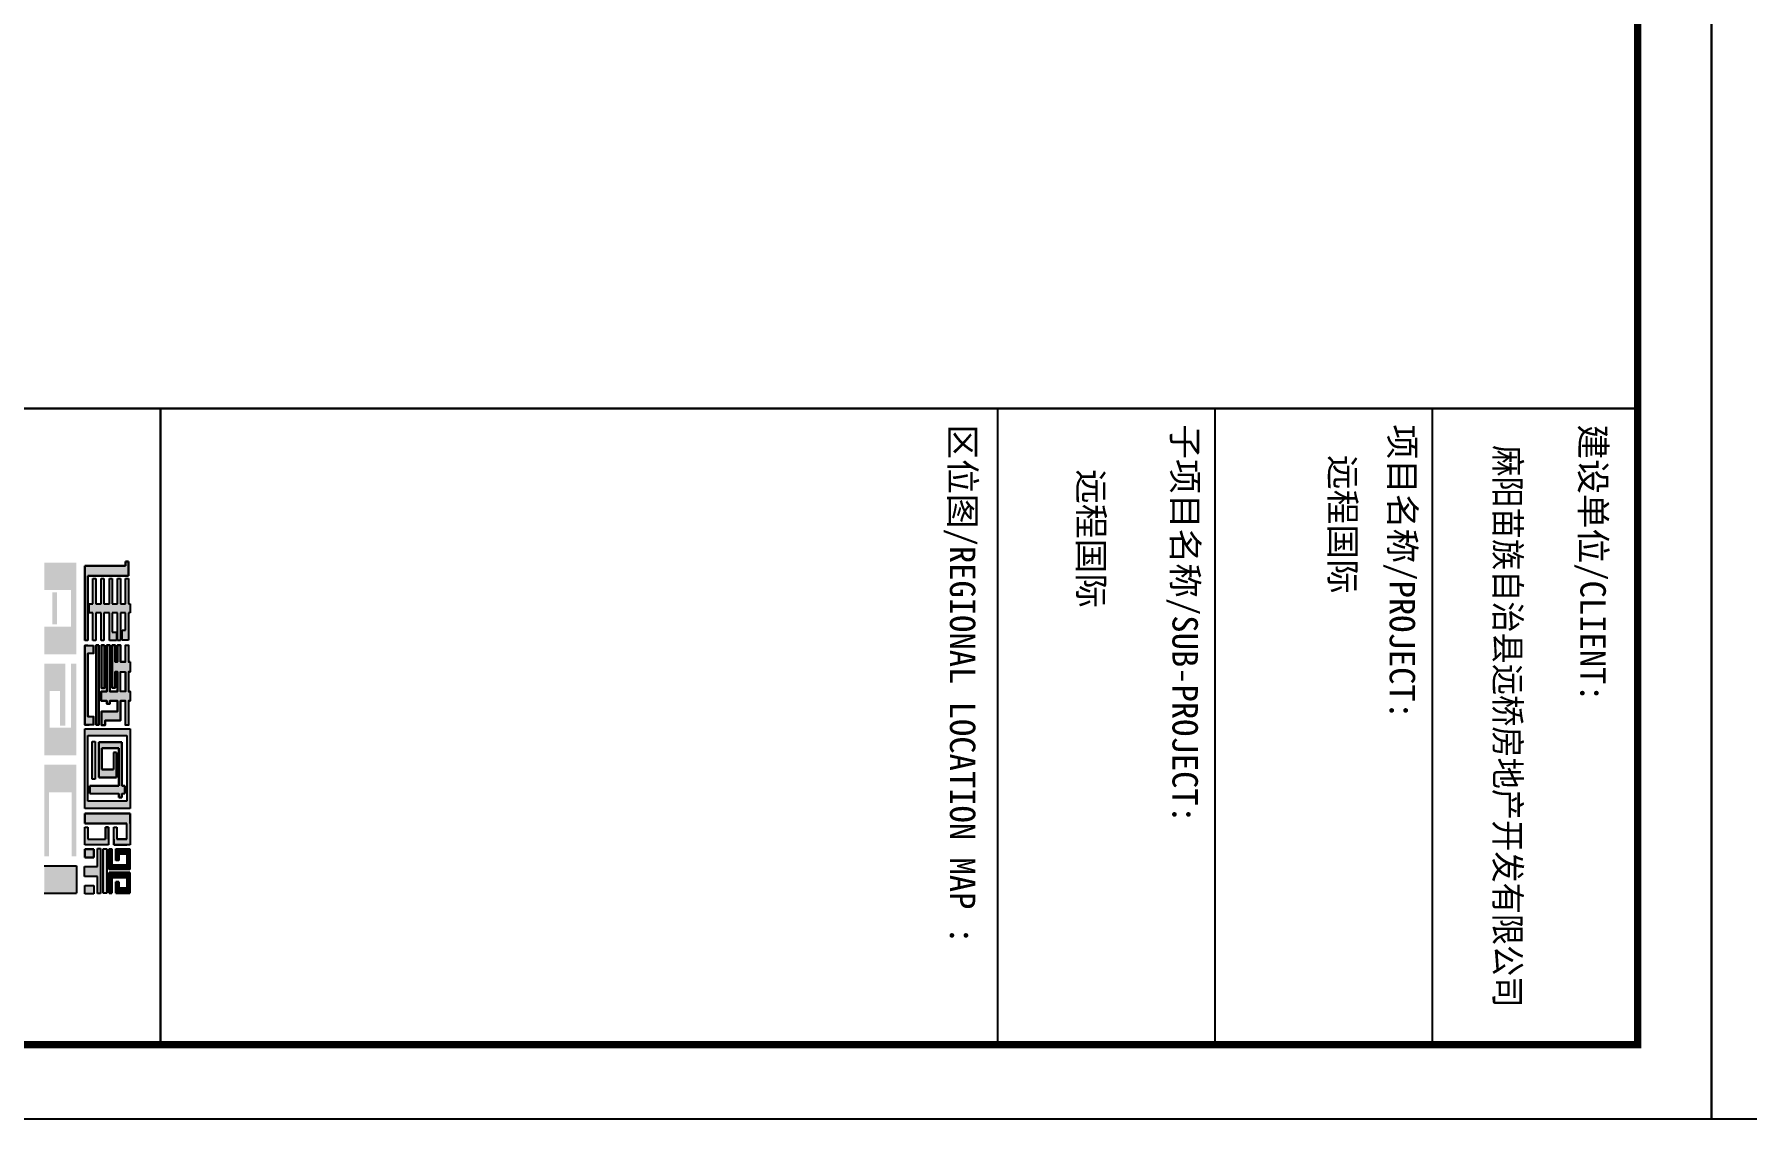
# Model space of a CAD drawing. Extents: x -737978 to 768813, y -372247 to 1140308.
# Drawn here: x -649981 to -644189, y -338663 to -334998 of the extents above; entities that cross this region are included whole.
import ezdxf

# ---------------------------------------------------------------- set-up
doc = ezdxf.new("R2010")
doc.units = 0
doc.header["$LTSCALE"] = 10
doc.header["$MEASUREMENT"] = 0
doc.layers.get('0').update_dxf_attribs({"linetype": 'CONTINUOUS'})
doc.layers.add('PUB_TITLE', color=4, linetype='CONTINUOUS')
doc.styles.add('-宋体', font='', dxfattribs={"width": 0.8})
doc.styles.get('-宋体').set_extended_font_data('SimSun')

# ---------------------------------------------------------------- blocks, each defined once
blk = doc.blocks.new('TQ1')
for points in [[(-48411, -392658), (-48278, -392658), (-48278, -393041), (-47666, -393041), (-47666, -393069), (-48372, -393069), (-48372, -392686), (-48411, -392686)], [(-48411, -392658), (-48278, -392658), (-48278, -393041), (-47666, -393041), (-47666, -393069), (-48372, -393069), (-48372, -392686), (-48411, -392686)], [(-48013, -392733), (-48013, -392686), (-48251, -392686), (-48251, -392658), (-48013, -392658), (-48013, -392641), (-47927, -392641), (-47927, -392658), (-47669, -392658), (-47669, -392686), (-47669, -392717), (-47763, -392717), (-47763, -392686), (-47927, -392686), (-47927, -392733), (-47666, -392733), (-47666, -392760), (-47927, -392760), (-47927, -392811), (-47747, -392811), (-47747, -392772), (-47666, -392772), (-47666, -392811), (-47666, -392838), (-47927, -392838), (-47927, -392889), (-47666, -392889), (-47666, -392916), (-47927, -392916), (-47927, -392967), (-47666, -392967), (-47666, -392994), (-47927, -392994), (-47927, -393027), (-48013, -393027), (-48013, -392994), (-48251, -392994), (-48251, -392967), (-48013, -392967), (-48013, -392916), (-48251, -392916), (-48251, -392889), (-48013, -392889), (-48013, -392838), (-48251, -392838), (-48251, -392811), (-48013, -392811), (-48013, -392760), (-48251, -392760), (-48251, -392733)], [(-48013, -392733), (-48013, -392686), (-48251, -392686), (-48251, -392658), (-48013, -392658), (-48013, -392641), (-47927, -392641), (-47927, -392658), (-47669, -392658), (-47669, -392686), (-47669, -392717), (-47763, -392717), (-47763, -392686), (-47927, -392686), (-47927, -392733), (-47666, -392733), (-47666, -392760), (-47927, -392760), (-47927, -392811), (-47747, -392811), (-47747, -392772), (-47666, -392772), (-47666, -392811), (-47666, -392838), (-47927, -392838), (-47927, -392889), (-47666, -392889), (-47666, -392916), (-47927, -392916), (-47927, -392967), (-47666, -392967), (-47666, -392994), (-47927, -392994), (-47927, -393027), (-48013, -393027), (-48013, -392994), (-48251, -392994), (-48251, -392967), (-48013, -392967), (-48013, -392916), (-48251, -392916), (-48251, -392889), (-48013, -392889), (-48013, -392838), (-48251, -392838), (-48251, -392811), (-48013, -392811), (-48013, -392760), (-48251, -392760), (-48251, -392733)], [(-46295, -392692), (-46295, -392721), (-46708, -392721), (-46708, -392936), (-46374, -392936), (-46374, -392772), (-46610, -392772), (-46610, -392799), (-46449, -392799), (-46449, -392908), (-46653, -392908), (-46653, -392748), (-46295, -392748), (-46295, -393022), (-46225, -393022), (-46225, -392748), (-46185, -392748), (-46185, -392721), (-46225, -392721), (-46225, -392692)], [(-46295, -392692), (-46295, -392721), (-46708, -392721), (-46708, -392936), (-46374, -392936), (-46374, -392772), (-46610, -392772), (-46610, -392799), (-46449, -392799), (-46449, -392908), (-46653, -392908), (-46653, -392748), (-46295, -392748), (-46295, -393022), (-46225, -393022), (-46225, -392748), (-46185, -392748), (-46185, -392721), (-46225, -392721), (-46225, -392692)], [(-45908, -392768), (-45794, -392768), (-45794, -392674), (-45942, -392674), (-45942, -393070), (-46036, -393070), (-46036, -392643), (-45741, -392643), (-45741, -392795), (-45908, -392795)], [(-45908, -392768), (-45794, -392768), (-45794, -392674), (-45942, -392674), (-45942, -393070), (-46036, -393070), (-46036, -392643), (-45741, -392643), (-45741, -392795), (-45908, -392795)], [(-45702, -392644), (-45507, -392644), (-45507, -392841), (-45702, -392841), (-45702, -392814), (-45552, -392814), (-45552, -392671), (-45652, -392671), (-45652, -392750), (-45593, -392750), (-45593, -392777), (-45702, -392777)], [(-45702, -392644), (-45507, -392644), (-45507, -392841), (-45702, -392841), (-45702, -392814), (-45552, -392814), (-45552, -392671), (-45652, -392671), (-45652, -392750), (-45593, -392750), (-45593, -392777), (-45702, -392777)], [(-45478, -392644), (-45283, -392644), (-45283, -392777), (-45392, -392777), (-45392, -392750), (-45332, -392750), (-45332, -392671), (-45433, -392671), (-45433, -392814), (-45283, -392814), (-45283, -392841), (-45478, -392841)], [(-45478, -392644), (-45283, -392644), (-45283, -392777), (-45392, -392777), (-45392, -392750), (-45332, -392750), (-45332, -392671), (-45433, -392671), (-45433, -392814), (-45283, -392814), (-45283, -392841), (-45478, -392841)], [(-45908, -392846), (-45739, -392846), (-45739, -393069), (-45906, -393069), (-45906, -393041), (-45794, -393041), (-45794, -392873), (-45908, -392873)], [(-45908, -392846), (-45739, -392846), (-45739, -393069), (-45906, -393069), (-45906, -393041), (-45794, -393041), (-45794, -392873), (-45908, -392873)], [(-46359, -392973), (-46359, -393000), (-46713, -393000), (-46713, -392973)], [(-46359, -392973), (-46359, -393000), (-46713, -393000), (-46713, -392973)]]:
    blk.add_hatch(color=252).paths.add_polyline_path(points)
h = blk.add_hatch(color=252)
h.paths.add_polyline_path([(-47466, -392642), (-47372, -392642), (-47372, -392658), (-47185, -392658), (-47185, -392641), (-47099, -392641), (-47099, -392658), (-46869, -392658), (-46869, -392686), (-47099, -392686), (-47099, -392733), (-46911, -392733), (-46911, -392878), (-46870, -392878), (-46870, -392912), (-46997, -392912), (-46997, -392760), (-47099, -392760), (-47099, -392834), (-47071, -392834), (-47071, -392862), (-47099, -392862), (-47099, -392914), (-47185, -392914), (-47185, -392862), (-47622, -392862), (-47622, -392834), (-47185, -392834), (-47185, -392760), (-47372, -392760), (-47372, -392783), (-47221, -392783), (-47221, -392811), (-47622, -392811), (-47622, -392783), (-47466, -392783), (-47466, -392760), (-47622, -392760), (-47622, -392733), (-47466, -392733), (-47466, -392686), (-47622, -392686), (-47622, -392658), (-47466, -392658)])
h.paths.add_polyline_path([(-47372, -392686), (-47185, -392686), (-47185, -392733), (-47372, -392733)], flags=16)
h = blk.add_hatch(color=252)
h.paths.add_polyline_path([(-46153, -393041), (-46771, -393041), (-46771, -392674), (-46153, -392674)], flags=16)
h.paths.add_polyline_path([(-46833, -392643), (-46083, -392643), (-46083, -393069), (-46833, -393069)])
h = blk.add_hatch(color=252)
h.paths.add_polyline_path([(-46153, -393041), (-46771, -393041), (-46771, -392674), (-46153, -392674)], flags=16)
h.paths.add_polyline_path([(-46833, -392643), (-46083, -392643), (-46083, -393069), (-46833, -393069)])
h = blk.add_hatch(color=252)
h.paths.add_polyline_path([(-47621, -392987), (-47543, -392987), (-47543, -393041), (-46950, -393041), (-46950, -392987), (-46872, -392987), (-46872, -393069), (-47621, -393069)])
h.paths.add_polyline_path([(-47622, -392936), (-46873, -392936), (-46873, -392963), (-47622, -392963)])
h.paths.add_polyline_path([(-47622, -392885), (-47216, -392885), (-47216, -392912), (-47622, -392912)])
h = blk.add_hatch(color=252)
h.paths.add_polyline_path([(-47621, -392987), (-47543, -392987), (-47543, -393041), (-46950, -393041), (-46950, -392987), (-46872, -392987), (-46872, -393069), (-47621, -393069)])
h.paths.add_polyline_path([(-47622, -392936), (-46873, -392936), (-46873, -392963), (-47622, -392963)])
h.paths.add_polyline_path([(-47622, -392885), (-47216, -392885), (-47216, -392912), (-47622, -392912)])
h = blk.add_hatch(color=252)
h.paths.add_polyline_path([(-45702, -392863), (-45283, -392863), (-45283, -392895), (-45702, -392895)])
h.paths.add_polyline_path([(-45705, -392922), (-45281, -392922), (-45281, -392949), (-45442, -392949), (-45442, -393071), (-45536, -393071), (-45536, -392949), (-45705, -392949)])
h.paths.add_polyline_path([(-45700, -392985), (-45622, -392985), (-45622, -393069), (-45700, -393069)], flags=17)
h.paths.add_polyline_path([(-45356, -392985), (-45278, -392985), (-45278, -393069), (-45356, -393069)])
h = blk.add_hatch(color=252)
h.paths.add_polyline_path([(-45702, -392863), (-45283, -392863), (-45283, -392895), (-45702, -392895)])
h.paths.add_polyline_path([(-45705, -392922), (-45281, -392922), (-45281, -392949), (-45442, -392949), (-45442, -393071), (-45536, -393071), (-45536, -392949), (-45705, -392949)])
h.paths.add_polyline_path([(-45700, -392985), (-45622, -392985), (-45622, -393069), (-45700, -393069)], flags=17)
h.paths.add_polyline_path([(-45356, -392985), (-45278, -392985), (-45278, -393069), (-45356, -393069)])
h = blk.add_hatch(color=252)
h.paths.add_polyline_path([(-47543, -392987), (-47621, -392987), (-47621, -393069), (-46872, -393069), (-46872, -392987), (-46950, -392987), (-46950, -393041), (-47543, -393041)])
h.paths.add_polyline_path([(-46872, -393069), (-47621, -393069)], flags=17)
h.paths.add_polyline_path([(-47543, -393041), (-46950, -393041)], flags=16)
h.paths.add_polyline_path([(-47543, -393041), (-46958, -393041)], flags=16)
h.paths.add_polyline_path([(-47543, -393030), (-47543, -393041)], flags=16)
h.paths.add_polyline_path([(-47621, -393069), (-47621, -393030)], flags=16)
h.paths.add_polyline_path([(-46880, -393069), (-47621, -393069)], flags=16)
edge = h.paths.add_edge_path(flags=17)
edge.add_line((-46950, -393030), (-46950, -393041))
edge.add_line((-46872, -393069), (-46872, -393030))
edge.add_line((-47621, -393041), (-47621, -393069))
h = blk.add_hatch(color=252)
h.paths.add_polyline_path([(-47449, -393252), (-47449, -393452), (-46585, -393452), (-46585, -393149), (-47449, -393149), (-47449, -393201), (-46844, -393201), (-46844, -393401), (-47190, -393401), (-47190, -393304), (-46865, -393304), (-46865, -393252)])
h.paths.add_polyline_path([(-48122, -393331), (-47818, -393331), (-47818, -393376), (-48122, -393376)], flags=17)
h.paths.add_polyline_path([(-48143, -393201), (-47797, -393201), (-47797, -393452), (-47538, -393452), (-47538, -393149), (-48402, -393149), (-48402, -393452), (-48143, -393452)])
h.paths.add_polyline_path([(-45542, -393452), (-45542, -393149), (-45283, -393149), (-45283, -393452)])
h.paths.add_polyline_path([(-45632, -393452), (-45632, -393406), (-46236, -393406), (-46236, -393195), (-45632, -393195), (-45632, -393149), (-46496, -393149), (-46496, -393452)])
edge = h.paths.add_edge_path()
edge.add_line((-47449, -393452), (-47284, -393452))
at = {"color": 252}
for p, q in [((-48411, -392658), (-48411, -392686)), ((-48278, -392658), (-48411, -392658)), ((-48411, -392658), (-48411, -392686)), ((-48278, -392658), (-48411, -392658)), ((-48411, -392686), (-48411, -392658)), ((-48411, -392658), (-48278, -392658)), ((-48411, -392686), (-48411, -392658)), ((-48411, -392658), (-48278, -392658)), ((-48411, -392686), (-48372, -392686)), ((-48411, -392686), (-48372, -392686)), ((-48372, -392686), (-48411, -392686)), ((-48372, -392686), (-48411, -392686)), ((-48372, -392686), (-48372, -393069)), ((-48372, -392686), (-48372, -393069)), ((-48372, -393069), (-48372, -392686)), ((-48372, -393069), (-48372, -392686)), ((-48278, -393041), (-48278, -392658)), ((-48278, -393041), (-48278, -392658)), ((-48278, -392658), (-48278, -393041)), ((-48278, -392658), (-48278, -393041)), ((-48251, -392658), (-48013, -392658)), ((-48251, -392686), (-48251, -392658)), ((-48251, -392658), (-48013, -392658)), ((-48251, -392686), (-48251, -392658)), ((-48013, -392686), (-48251, -392686)), ((-48013, -392686), (-48251, -392686)), ((-48013, -392641), (-47927, -392641)), ((-48013, -392658), (-48013, -392641)), ((-48013, -392641), (-47927, -392641)), ((-48013, -392658), (-48013, -392641)), ((-48013, -392733), (-48013, -392686)), ((-48013, -392733), (-48013, -392686)), ((-47927, -392641), (-47927, -392658)), ((-47927, -392641), (-47927, -392658)), ((-47927, -392658), (-47669, -392658)), ((-47927, -392658), (-47669, -392658)), ((-47927, -392686), (-47927, -392733)), ((-47763, -392686), (-47927, -392686)), ((-47927, -392686), (-47927, -392733)), ((-47763, -392686), (-47927, -392686)), ((-47763, -392717), (-47763, -392686)), ((-47763, -392717), (-47763, -392686)), ((-47669, -392717), (-47763, -392717)), ((-47669, -392717), (-47763, -392717)), ((-47669, -392658), (-47669, -392686)), ((-47669, -392658), (-47669, -392686)), ((-47669, -392686), (-47669, -392717)), ((-47669, -392686), (-47669, -392717)), ((-47622, -392686), (-47622, -392658)), ((-47622, -392686), (-47622, -392658)), ((-47622, -392686), (-47622, -392658)), ((-47622, -392686), (-47622, -392658)), ((-47622, -392658), (-47466, -392658)), ((-47466, -392686), (-47622, -392686)), ((-47466, -392686), (-47622, -392686)), ((-47466, -392642), (-47466, -392658)), ((-47466, -392642), (-47372, -392642)), ((-47466, -392686), (-47466, -392733)), ((-47466, -392708), (-47466, -392733)), ((-47462, -392642), (-47372, -392642)), ((-47372, -392658), (-47372, -392642)), ((-47372, -392658), (-47185, -392658)), ((-47372, -392733), (-47372, -392686)), ((-47185, -392686), (-47372, -392686)), ((-47372, -392733), (-47372, -392708)), ((-47345, -392658), (-47185, -392658)), ((-47185, -392641), (-47185, -392658)), ((-47185, -392641), (-47099, -392641)), ((-47185, -392686), (-47185, -392733)), ((-47099, -392658), (-47099, -392641)), ((-47099, -392658), (-46869, -392658)), ((-47099, -392733), (-47099, -392686)), ((-46869, -392686), (-47099, -392686)), ((-47099, -392733), (-47099, -392707)), ((-47047, -392658), (-46869, -392658)), ((-47047, -392658), (-46869, -392658)), ((-47047, -392658), (-46869, -392658)), ((-46869, -392686), (-47047, -392686)), ((-46869, -392686), (-47047, -392686)), ((-46869, -392686), (-47047, -392686)), ((-46869, -392658), (-46869, -392686)), ((-46869, -392658), (-46869, -392686)), ((-46869, -392658), (-46869, -392686)), ((-46869, -392658), (-46869, -392686)), ((-46833, -393069), (-46833, -392643)), ((-46833, -392643), (-46083, -392643)), ((-46833, -393069), (-46833, -392643)), ((-46833, -392643), (-46083, -392643)), ((-46771, -392674), (-46153, -392674)), ((-46771, -393041), (-46771, -392674)), ((-46771, -392674), (-46153, -392674)), ((-46771, -393041), (-46771, -392674)), ((-46708, -392721), (-46708, -392936)), ((-46295, -392721), (-46708, -392721)), ((-46708, -392721), (-46295, -392721)), ((-46708, -392936), (-46708, -392721)), ((-46708, -392721), (-46708, -392936)), ((-46295, -392721), (-46708, -392721)), ((-46708, -392721), (-46295, -392721)), ((-46708, -392936), (-46708, -392721)), ((-46295, -392692), (-46295, -392721)), ((-46295, -392692), (-46225, -392692)), ((-46295, -392721), (-46295, -392692)), ((-46225, -392692), (-46295, -392692)), ((-46295, -392692), (-46295, -392721)), ((-46295, -392692), (-46225, -392692)), ((-46295, -392721), (-46295, -392692)), ((-46225, -392692), (-46295, -392692)), ((-46225, -392721), (-46225, -392692)), ((-46225, -392721), (-46225, -392692)), ((-46225, -392721), (-46225, -392692)), ((-46225, -392721), (-46225, -392692)), ((-46225, -392721), (-46185, -392721)), ((-46185, -392721), (-46225, -392721)), ((-46225, -392721), (-46185, -392721)), ((-46185, -392721), (-46225, -392721)), ((-46185, -392721), (-46185, -392748)), ((-46185, -392748), (-46185, -392721)), ((-46185, -392721), (-46185, -392748)), ((-46185, -392748), (-46185, -392721)), ((-46153, -392674), (-46153, -393041)), ((-46153, -392674), (-46153, -393041)), ((-46083, -392643), (-46083, -393069)), ((-46083, -392643), (-46083, -393069)), ((-46036, -392643), (-46036, -393070)), ((-45942, -392643), (-46036, -392643)), ((-46036, -392643), (-46036, -393070)), ((-45942, -392643), (-46036, -392643)), ((-46036, -392643), (-45741, -392643)), ((-46036, -393070), (-46036, -392643)), ((-46036, -392643), (-46036, -393070)), ((-45942, -392643), (-46036, -392643)), ((-46036, -392643), (-46036, -393070)), ((-45942, -392643), (-46036, -392643)), ((-46036, -392643), (-45741, -392643)), ((-46036, -393070), (-46036, -392643)), ((-45942, -392643), (-45741, -392643)), ((-45942, -392643), (-45741, -392643)), ((-45942, -392643), (-45741, -392643)), ((-45942, -392643), (-45741, -392643)), ((-45794, -392674), (-45942, -392674)), ((-45942, -393070), (-45942, -392674)), ((-45794, -392674), (-45942, -392674)), ((-45942, -393070), (-45942, -392674)), ((-45942, -392674), (-45942, -393070)), ((-45794, -392674), (-45942, -392674)), ((-45794, -392674), (-45942, -392674)), ((-45942, -393070), (-45942, -392674)), ((-45794, -392674), (-45942, -392674)), ((-45942, -393070), (-45942, -392674)), ((-45942, -392674), (-45942, -393070)), ((-45794, -392674), (-45942, -392674)), ((-45794, -392674), (-45794, -392768)), ((-45794, -392674), (-45794, -392768)), ((-45794, -392768), (-45794, -392674)), ((-45794, -392674), (-45794, -392768)), ((-45794, -392674), (-45794, -392768)), ((-45794, -392768), (-45794, -392674)), ((-45741, -392643), (-45741, -392674)), ((-45741, -392643), (-45741, -392674)), ((-45741, -392643), (-45741, -392795)), ((-45741, -392643), (-45741, -392674)), ((-45741, -392643), (-45741, -392674)), ((-45741, -392643), (-45741, -392795)), ((-45741, -392795), (-45741, -392674)), ((-45741, -392795), (-45741, -392674)), ((-45741, -392795), (-45741, -392674)), ((-45741, -392795), (-45741, -392674)), ((-45702, -392644), (-45507, -392644)), ((-45702, -392777), (-45702, -392644)), ((-45702, -392777), (-45702, -392644)), ((-45702, -392644), (-45507, -392644)), ((-45702, -392644), (-45507, -392644)), ((-45702, -392777), (-45702, -392644)), ((-45702, -392644), (-45507, -392644)), ((-45702, -392777), (-45702, -392644)), ((-45702, -392777), (-45702, -392644)), ((-45702, -392644), (-45507, -392644)), ((-45702, -392644), (-45507, -392644)), ((-45702, -392777), (-45702, -392644)), ((-45652, -392671), (-45652, -392750)), ((-45552, -392671), (-45652, -392671)), ((-45652, -392671), (-45652, -392750)), ((-45552, -392671), (-45652, -392671)), ((-45652, -392671), (-45652, -392750)), ((-45552, -392671), (-45652, -392671)), ((-45652, -392671), (-45652, -392750)), ((-45552, -392671), (-45652, -392671)), ((-45652, -392671), (-45652, -392750)), ((-45552, -392671), (-45652, -392671)), ((-45652, -392671), (-45652, -392750)), ((-45552, -392671), (-45652, -392671)), ((-45552, -392814), (-45552, -392671)), ((-45552, -392814), (-45552, -392671)), ((-45552, -392814), (-45552, -392671)), ((-45552, -392814), (-45552, -392671)), ((-45552, -392814), (-45552, -392671)), ((-45552, -392814), (-45552, -392671)), ((-45507, -392644), (-45507, -392841)), ((-45507, -392644), (-45507, -392841)), ((-45507, -392644), (-45507, -392841)), ((-45507, -392644), (-45507, -392841)), ((-45507, -392644), (-45507, -392841)), ((-45507, -392644), (-45507, -392841)), ((-45478, -392644), (-45478, -392841)), ((-45283, -392644), (-45478, -392644)), ((-45478, -392644), (-45283, -392644)), ((-45478, -392841), (-45478, -392644)), ((-45478, -392644), (-45283, -392644)), ((-45478, -392644), (-45478, -392841)), ((-45283, -392644), (-45478, -392644)), ((-45478, -392841), (-45478, -392644)), ((-45478, -392644), (-45283, -392644)), ((-45478, -392841), (-45478, -392644)), ((-45478, -392644), (-45283, -392644)), ((-45478, -392841), (-45478, -392644)), ((-45433, -392671), (-45332, -392671)), ((-45433, -392814), (-45433, -392671)), ((-45433, -392671), (-45433, -392814)), ((-45332, -392671), (-45433, -392671)), ((-45433, -392671), (-45433, -392814)), ((-45332, -392671), (-45433, -392671)), ((-45433, -392671), (-45332, -392671)), ((-45433, -392814), (-45433, -392671)), ((-45433, -392671), (-45433, -392814)), ((-45332, -392671), (-45433, -392671)), ((-45433, -392671), (-45433, -392814)), ((-45332, -392671), (-45433, -392671)), ((-45332, -392671), (-45332, -392750)), ((-45332, -392750), (-45332, -392671)), ((-45332, -392750), (-45332, -392671)), ((-45332, -392671), (-45332, -392750)), ((-45332, -392750), (-45332, -392671)), ((-45332, -392750), (-45332, -392671)), ((-45283, -392777), (-45283, -392644)), ((-45283, -392644), (-45283, -392777)), ((-45283, -392644), (-45283, -392777)), ((-45283, -392777), (-45283, -392644)), ((-45283, -392644), (-45283, -392777)), ((-45283, -392644), (-45283, -392777)), ((-48251, -392733), (-48013, -392733)), ((-48251, -392760), (-48251, -392733)), ((-48251, -392733), (-48013, -392733)), ((-48251, -392760), (-48251, -392733)), ((-48013, -392760), (-48251, -392760)), ((-48013, -392760), (-48251, -392760)), ((-48251, -392811), (-48013, -392811)), ((-48251, -392838), (-48251, -392811)), ((-48251, -392811), (-48013, -392811)), ((-48251, -392838), (-48251, -392811)), ((-48013, -392838), (-48251, -392838)), ((-48013, -392838), (-48251, -392838)), ((-48251, -392889), (-48013, -392889)), ((-48251, -392916), (-48251, -392889)), ((-48251, -392889), (-48013, -392889)), ((-48251, -392916), (-48251, -392889)), ((-48013, -392811), (-48013, -392760)), ((-48013, -392811), (-48013, -392760)), ((-48013, -392889), (-48013, -392838)), ((-48013, -392889), (-48013, -392838)), ((-47927, -392733), (-47666, -392733)), ((-47927, -392733), (-47666, -392733)), ((-47927, -392760), (-47927, -392811)), ((-47666, -392760), (-47927, -392760)), ((-47927, -392760), (-47927, -392811)), ((-47666, -392760), (-47927, -392760)), ((-47927, -392811), (-47747, -392811)), ((-47927, -392811), (-47747, -392811)), ((-47927, -392838), (-47927, -392889)), ((-47666, -392838), (-47927, -392838)), ((-47927, -392838), (-47927, -392889)), ((-47666, -392838), (-47927, -392838)), ((-47927, -392889), (-47666, -392889)), ((-47927, -392889), (-47666, -392889)), ((-47747, -392772), (-47666, -392772)), ((-47747, -392811), (-47747, -392772)), ((-47747, -392772), (-47666, -392772)), ((-47747, -392811), (-47747, -392772)), ((-47666, -392733), (-47666, -392760)), ((-47666, -392733), (-47666, -392760)), ((-47666, -392772), (-47666, -392811)), ((-47666, -392772), (-47666, -392811)), ((-47666, -392811), (-47666, -392838)), ((-47666, -392811), (-47666, -392838)), ((-47666, -392889), (-47666, -392916)), ((-47666, -392889), (-47666, -392916)), ((-47622, -392733), (-47622, -392760)), ((-47466, -392733), (-47622, -392733)), ((-47622, -392733), (-47622, -392760)), ((-47466, -392733), (-47622, -392733)), ((-47622, -392760), (-47466, -392760)), ((-47622, -392760), (-47466, -392760)), ((-47622, -392783), (-47622, -392811)), ((-47466, -392783), (-47622, -392783)), ((-47622, -392783), (-47622, -392811)), ((-47466, -392783), (-47622, -392783)), ((-47622, -392811), (-47221, -392811)), ((-47622, -392811), (-47221, -392811)), ((-47622, -392834), (-47622, -392862)), ((-47185, -392834), (-47622, -392834)), ((-47622, -392834), (-47622, -392862)), ((-47185, -392834), (-47622, -392834)), ((-47622, -392862), (-47185, -392862)), ((-47622, -392862), (-47185, -392862)), ((-47622, -392885), (-47622, -392912)), ((-47216, -392885), (-47622, -392885)), ((-47622, -392885), (-47622, -392912)), ((-47216, -392885), (-47622, -392885)), ((-47466, -392760), (-47466, -392783)), ((-47466, -392760), (-47466, -392783)), ((-47185, -392733), (-47372, -392733)), ((-47185, -392733), (-47372, -392733)), ((-47372, -392760), (-47185, -392760)), ((-47372, -392783), (-47372, -392760)), ((-47372, -392760), (-47185, -392760)), ((-47372, -392783), (-47372, -392760)), ((-47221, -392783), (-47372, -392783)), ((-47221, -392783), (-47372, -392783)), ((-47221, -392811), (-47221, -392783)), ((-47221, -392811), (-47221, -392783)), ((-47216, -392912), (-47216, -392885)), ((-47216, -392912), (-47216, -392885)), ((-47185, -392760), (-47185, -392834)), ((-47185, -392760), (-47185, -392834)), ((-47185, -392862), (-47185, -392914)), ((-47185, -392862), (-47185, -392914)), ((-46911, -392733), (-47099, -392733)), ((-46911, -392733), (-47099, -392733)), ((-47099, -392760), (-46997, -392760)), ((-47099, -392834), (-47099, -392760)), ((-47099, -392760), (-46997, -392760)), ((-47099, -392834), (-47099, -392760)), ((-47071, -392834), (-47099, -392834)), ((-47071, -392834), (-47099, -392834)), ((-47099, -392862), (-47071, -392862)), ((-47099, -392914), (-47099, -392862)), ((-47099, -392862), (-47071, -392862)), ((-47099, -392914), (-47099, -392862)), ((-47071, -392862), (-47071, -392834)), ((-47071, -392862), (-47071, -392834)), ((-46997, -392760), (-46997, -392912)), ((-46997, -392760), (-46997, -392912)), ((-46911, -392878), (-46911, -392733)), ((-46911, -392878), (-46911, -392733)), ((-46870, -392878), (-46911, -392878)), ((-46870, -392878), (-46911, -392878)), ((-46870, -392912), (-46870, -392878)), ((-46870, -392912), (-46870, -392878)), ((-46653, -392748), (-46295, -392748)), ((-46653, -392908), (-46653, -392748)), ((-46653, -392748), (-46653, -392908)), ((-46295, -392748), (-46653, -392748)), ((-46653, -392748), (-46295, -392748)), ((-46653, -392908), (-46653, -392748)), ((-46653, -392748), (-46653, -392908)), ((-46295, -392748), (-46653, -392748)), ((-46610, -392772), (-46610, -392799)), ((-46374, -392772), (-46610, -392772)), ((-46610, -392772), (-46374, -392772)), ((-46610, -392772), (-46610, -392772)), ((-46610, -392772), (-46610, -392799)), ((-46610, -392772), (-46610, -392799)), ((-46374, -392772), (-46610, -392772)), ((-46610, -392772), (-46374, -392772)), ((-46610, -392772), (-46610, -392772)), ((-46610, -392772), (-46610, -392799)), ((-46610, -392799), (-46449, -392799)), ((-46610, -392799), (-46449, -392799)), ((-46610, -392799), (-46449, -392799)), ((-46610, -392799), (-46449, -392799)), ((-46449, -392799), (-46449, -392908)), ((-46449, -392908), (-46449, -392799)), ((-46449, -392799), (-46449, -392908)), ((-46449, -392908), (-46449, -392799)), ((-46374, -392936), (-46374, -392772)), ((-46374, -392772), (-46374, -392936)), ((-46374, -392936), (-46374, -392772)), ((-46374, -392772), (-46374, -392936)), ((-46295, -392748), (-46295, -393022)), ((-46295, -393022), (-46295, -392748)), ((-46295, -392748), (-46295, -393022)), ((-46295, -393022), (-46295, -392748)), ((-46185, -392748), (-46225, -392748)), ((-46225, -393022), (-46225, -392748)), ((-46225, -392748), (-46185, -392748)), ((-46225, -393022), (-46225, -392748)), ((-46185, -392748), (-46225, -392748)), ((-46225, -393022), (-46225, -392748)), ((-46225, -392748), (-46185, -392748)), ((-46225, -393022), (-46225, -392748)), ((-45908, -392768), (-45794, -392768)), ((-45908, -392795), (-45908, -392768)), ((-45908, -392768), (-45794, -392768)), ((-45908, -392795), (-45908, -392768)), ((-45908, -392795), (-45908, -392768)), ((-45908, -392768), (-45794, -392768)), ((-45908, -392768), (-45794, -392768)), ((-45908, -392795), (-45908, -392768)), ((-45908, -392768), (-45794, -392768)), ((-45908, -392795), (-45908, -392768)), ((-45908, -392795), (-45908, -392768)), ((-45908, -392768), (-45794, -392768)), ((-45794, -392795), (-45908, -392795)), ((-45794, -392795), (-45908, -392795)), ((-45741, -392795), (-45908, -392795)), ((-45794, -392795), (-45908, -392795)), ((-45794, -392795), (-45908, -392795)), ((-45741, -392795), (-45908, -392795)), ((-45908, -392846), (-45908, -392873)), ((-45794, -392846), (-45908, -392846)), ((-45908, -392846), (-45908, -392873)), ((-45794, -392846), (-45908, -392846)), ((-45908, -392873), (-45908, -392846)), ((-45908, -392846), (-45739, -392846)), ((-45908, -392846), (-45908, -392873)), ((-45794, -392846), (-45908, -392846)), ((-45908, -392846), (-45908, -392873)), ((-45794, -392846), (-45908, -392846)), ((-45908, -392873), (-45908, -392846)), ((-45908, -392846), (-45739, -392846)), ((-45908, -392873), (-45794, -392873)), ((-45908, -392873), (-45794, -392873)), ((-45794, -392873), (-45908, -392873)), ((-45908, -392873), (-45794, -392873)), ((-45908, -392873), (-45794, -392873)), ((-45794, -392873), (-45908, -392873)), ((-45794, -392795), (-45741, -392795)), ((-45794, -392795), (-45741, -392795)), ((-45794, -392795), (-45741, -392795)), ((-45794, -392795), (-45741, -392795)), ((-45794, -392846), (-45739, -392846)), ((-45794, -392846), (-45739, -392846)), ((-45794, -392846), (-45739, -392846)), ((-45794, -392846), (-45739, -392846)), ((-45794, -393041), (-45794, -392873)), ((-45794, -393041), (-45794, -392873)), ((-45794, -393041), (-45794, -392873)), ((-45794, -393041), (-45794, -392873)), ((-45794, -393041), (-45794, -392873)), ((-45794, -393041), (-45794, -392873)), ((-45739, -392846), (-45739, -393041)), ((-45739, -392846), (-45739, -393041)), ((-45739, -392846), (-45739, -393069)), ((-45739, -392846), (-45739, -393041)), ((-45739, -392846), (-45739, -393041)), ((-45739, -392846), (-45739, -393069)), ((-45593, -392777), (-45702, -392777)), ((-45593, -392777), (-45702, -392777)), ((-45593, -392777), (-45702, -392777)), ((-45593, -392777), (-45702, -392777)), ((-45593, -392777), (-45702, -392777)), ((-45593, -392777), (-45702, -392777)), ((-45702, -392814), (-45552, -392814)), ((-45702, -392841), (-45702, -392814)), ((-45702, -392814), (-45552, -392814)), ((-45702, -392841), (-45702, -392814)), ((-45702, -392814), (-45552, -392814)), ((-45702, -392841), (-45702, -392814)), ((-45702, -392814), (-45552, -392814)), ((-45702, -392841), (-45702, -392814)), ((-45702, -392814), (-45552, -392814)), ((-45702, -392841), (-45702, -392814)), ((-45702, -392814), (-45552, -392814)), ((-45702, -392841), (-45702, -392814)), ((-45507, -392841), (-45702, -392841)), ((-45507, -392841), (-45702, -392841)), ((-45507, -392841), (-45702, -392841)), ((-45507, -392841), (-45702, -392841)), ((-45507, -392841), (-45702, -392841)), ((-45507, -392841), (-45702, -392841)), ((-45702, -392895), (-45702, -392863)), ((-45702, -392863), (-45283, -392863)), ((-45702, -392895), (-45702, -392863)), ((-45702, -392863), (-45283, -392863)), ((-45702, -392895), (-45702, -392863)), ((-45702, -392863), (-45283, -392863)), ((-45702, -392895), (-45702, -392863)), ((-45702, -392863), (-45283, -392863)), ((-45652, -392750), (-45593, -392750)), ((-45652, -392750), (-45593, -392750)), ((-45652, -392750), (-45593, -392750)), ((-45652, -392750), (-45593, -392750)), ((-45652, -392750), (-45593, -392750)), ((-45652, -392750), (-45593, -392750)), ((-45593, -392750), (-45593, -392777)), ((-45593, -392750), (-45593, -392750)), ((-45593, -392750), (-45593, -392750)), ((-45593, -392750), (-45593, -392777)), ((-45593, -392750), (-45593, -392777)), ((-45593, -392750), (-45593, -392777)), ((-45593, -392750), (-45593, -392750)), ((-45593, -392750), (-45593, -392750)), ((-45593, -392750), (-45593, -392777)), ((-45593, -392750), (-45593, -392777)), ((-45478, -392841), (-45283, -392841)), ((-45283, -392841), (-45478, -392841)), ((-45478, -392841), (-45283, -392841)), ((-45283, -392841), (-45478, -392841)), ((-45283, -392841), (-45478, -392841)), ((-45283, -392841), (-45478, -392841)), ((-45283, -392814), (-45433, -392814)), ((-45433, -392814), (-45283, -392814)), ((-45283, -392814), (-45433, -392814)), ((-45433, -392814), (-45283, -392814)), ((-45433, -392814), (-45283, -392814)), ((-45433, -392814), (-45283, -392814)), ((-45392, -392750), (-45392, -392777)), ((-45392, -392750), (-45392, -392750)), ((-45392, -392750), (-45392, -392750)), ((-45332, -392750), (-45392, -392750)), ((-45392, -392750), (-45332, -392750)), ((-45392, -392777), (-45392, -392750)), ((-45392, -392750), (-45332, -392750)), ((-45392, -392777), (-45392, -392750)), ((-45392, -392750), (-45392, -392777)), ((-45392, -392750), (-45392, -392750)), ((-45392, -392750), (-45392, -392750)), ((-45332, -392750), (-45392, -392750)), ((-45392, -392750), (-45332, -392750)), ((-45392, -392777), (-45392, -392750)), ((-45392, -392750), (-45332, -392750)), ((-45392, -392777), (-45392, -392750)), ((-45392, -392777), (-45283, -392777)), ((-45283, -392777), (-45392, -392777)), ((-45283, -392777), (-45392, -392777)), ((-45392, -392777), (-45283, -392777)), ((-45283, -392777), (-45392, -392777)), ((-45283, -392777), (-45392, -392777)), ((-45283, -392841), (-45283, -392814)), ((-45283, -392814), (-45283, -392841)), ((-45283, -392841), (-45283, -392814)), ((-45283, -392814), (-45283, -392841)), ((-45283, -392814), (-45283, -392841)), ((-45283, -392814), (-45283, -392841)), ((-45283, -392863), (-45283, -392895)), ((-45283, -392863), (-45283, -392895)), ((-45283, -392863), (-45283, -392895)), ((-45283, -392863), (-45283, -392895)), ((-48013, -392916), (-48251, -392916)), ((-48013, -392916), (-48251, -392916)), ((-48251, -392967), (-48013, -392967)), ((-48251, -392994), (-48251, -392967)), ((-48251, -392967), (-48013, -392967)), ((-48251, -392994), (-48251, -392967)), ((-48013, -392994), (-48251, -392994)), ((-48013, -392994), (-48251, -392994)), ((-48013, -392967), (-48013, -392916)), ((-48013, -392967), (-48013, -392916)), ((-48013, -393027), (-48013, -392994)), ((-48013, -393027), (-48013, -392994)), ((-47927, -393027), (-48013, -393027)), ((-47927, -393027), (-48013, -393027)), ((-47927, -392916), (-47927, -392967)), ((-47666, -392916), (-47927, -392916)), ((-47927, -392916), (-47927, -392967)), ((-47666, -392916), (-47927, -392916)), ((-47927, -392967), (-47666, -392967)), ((-47927, -392967), (-47666, -392967)), ((-47927, -392994), (-47927, -393027)), ((-47666, -392994), (-47927, -392994)), ((-47927, -392994), (-47927, -393027)), ((-47666, -392994), (-47927, -392994)), ((-47666, -392967), (-47666, -392994)), ((-47666, -392967), (-47666, -392994)), ((-47622, -392912), (-47216, -392912)), ((-47622, -392912), (-47216, -392912)), ((-47622, -392936), (-47622, -392963)), ((-46873, -392936), (-47622, -392936)), ((-47622, -392936), (-47622, -392963)), ((-46873, -392936), (-47622, -392936)), ((-47622, -392963), (-46873, -392963)), ((-47622, -392963), (-46873, -392963)), ((-47543, -392987), (-47621, -392987)), ((-47621, -393069), (-47621, -392987)), ((-47543, -392987), (-47621, -392987)), ((-47621, -393069), (-47621, -392987)), ((-47621, -393069), (-47621, -393030)), ((-47621, -393030), (-47621, -393030)), ((-47621, -393069), (-47621, -393030)), ((-47621, -393069), (-47621, -393030)), ((-47621, -393030), (-47621, -393030)), ((-47621, -393069), (-47621, -393030)), ((-47543, -392987), (-47543, -393041)), ((-47543, -392987), (-47543, -393041)), ((-47543, -393030), (-47543, -393041)), ((-47543, -393030), (-47543, -393041)), ((-47543, -393030), (-47543, -393041)), ((-47543, -393030), (-47543, -393041)), ((-47185, -392914), (-47099, -392914)), ((-47185, -392914), (-47099, -392914)), ((-46997, -392912), (-46905, -392912)), ((-46997, -392912), (-46905, -392912)), ((-46872, -392987), (-46950, -392987)), ((-46872, -392987), (-46950, -392987)), ((-46950, -393041), (-46950, -392987)), ((-46950, -393041), (-46950, -392987)), ((-46950, -393030), (-46950, -393041)), ((-46950, -393030), (-46950, -393041)), ((-46905, -392912), (-46870, -392912)), ((-46905, -392912), (-46870, -392912)), ((-46873, -392963), (-46873, -392936)), ((-46873, -392963), (-46873, -392936)), ((-46872, -392987), (-46872, -393069)), ((-46872, -392987), (-46872, -393069)), ((-46872, -393069), (-46872, -393030)), ((-46872, -393069), (-46872, -393030)), ((-46153, -393041), (-46771, -393041)), ((-46153, -393041), (-46771, -393041)), ((-46713, -392973), (-46359, -392973)), ((-46713, -393000), (-46713, -392973)), ((-46713, -392973), (-46359, -392973)), ((-46713, -393000), (-46713, -392973)), ((-46359, -393000), (-46713, -393000)), ((-46359, -393000), (-46713, -393000)), ((-46708, -392936), (-46374, -392936)), ((-46374, -392936), (-46708, -392936)), ((-46708, -392936), (-46374, -392936)), ((-46374, -392936), (-46708, -392936)), ((-46449, -392908), (-46653, -392908)), ((-46653, -392908), (-46449, -392908)), ((-46449, -392908), (-46653, -392908)), ((-46653, -392908), (-46449, -392908)), ((-46359, -392973), (-46359, -393000)), ((-46359, -392973), (-46359, -393000)), ((-46295, -393022), (-46225, -393022)), ((-46225, -393022), (-46295, -393022)), ((-46295, -393022), (-46225, -393022)), ((-46225, -393022), (-46295, -393022)), ((-45906, -393041), (-45794, -393041)), ((-45906, -393069), (-45906, -393041)), ((-45906, -393041), (-45794, -393041)), ((-45906, -393069), (-45906, -393041)), ((-45906, -393041), (-45794, -393041)), ((-45906, -393069), (-45906, -393041)), ((-45906, -393041), (-45794, -393041)), ((-45906, -393069), (-45906, -393041)), ((-45906, -393041), (-45794, -393041)), ((-45906, -393069), (-45906, -393041)), ((-45906, -393041), (-45794, -393041)), ((-45906, -393069), (-45906, -393041)), ((-45739, -393041), (-45739, -393069)), ((-45739, -393041), (-45739, -393069)), ((-45739, -393041), (-45739, -393069)), ((-45739, -393041), (-45739, -393069)), ((-45705, -392922), (-45281, -392922)), ((-45705, -392949), (-45705, -392922)), ((-45705, -392949), (-45705, -392922)), ((-45705, -392922), (-45281, -392922)), ((-45705, -392922), (-45281, -392922)), ((-45705, -392949), (-45705, -392922)), ((-45705, -392949), (-45705, -392922)), ((-45705, -392922), (-45281, -392922)), ((-45536, -392949), (-45705, -392949)), ((-45536, -392949), (-45705, -392949)), ((-45536, -392949), (-45705, -392949)), ((-45536, -392949), (-45705, -392949)), ((-45283, -392895), (-45702, -392895)), ((-45283, -392895), (-45702, -392895)), ((-45283, -392895), (-45702, -392895)), ((-45283, -392895), (-45702, -392895)), ((-45700, -392985), (-45700, -393069)), ((-45622, -392985), (-45700, -392985)), ((-45700, -393069), (-45700, -392985)), ((-45700, -392985), (-45622, -392985)), ((-45700, -392985), (-45700, -393069)), ((-45622, -392985), (-45700, -392985)), ((-45700, -393069), (-45700, -392985)), ((-45700, -392985), (-45622, -392985)), ((-45622, -393069), (-45622, -392985)), ((-45622, -392985), (-45622, -393069)), ((-45622, -393069), (-45622, -392985)), ((-45622, -392985), (-45622, -393069)), ((-45536, -393071), (-45536, -392949)), ((-45536, -393071), (-45536, -392949)), ((-45536, -393071), (-45536, -392949)), ((-45536, -393071), (-45536, -392949)), ((-45442, -392949), (-45442, -393071)), ((-45281, -392949), (-45442, -392949)), ((-45442, -392949), (-45442, -393071)), ((-45281, -392949), (-45442, -392949)), ((-45442, -392949), (-45442, -393071)), ((-45281, -392949), (-45442, -392949)), ((-45442, -392949), (-45442, -393071)), ((-45281, -392949), (-45442, -392949)), ((-45356, -393069), (-45356, -392985)), ((-45356, -392985), (-45278, -392985)), ((-45356, -393069), (-45356, -392985)), ((-45356, -392985), (-45278, -392985)), ((-45356, -393069), (-45356, -392985)), ((-45356, -392985), (-45278, -392985)), ((-45356, -393069), (-45356, -392985)), ((-45356, -392985), (-45278, -392985)), ((-45281, -392922), (-45281, -392949)), ((-45281, -392922), (-45281, -392949)), ((-45281, -392922), (-45281, -392949)), ((-45281, -392922), (-45281, -392949)), ((-45278, -392985), (-45278, -393069)), ((-45278, -392985), (-45278, -393069)), ((-45278, -392985), (-45278, -393069)), ((-45278, -392985), (-45278, -393069)), ((-46083, -393069), (-46833, -393069)), ((-46083, -393069), (-46833, -393069)), ((-46036, -393070), (-45942, -393070)), ((-46036, -393070), (-45942, -393070)), ((-45942, -393070), (-46036, -393070)), ((-46036, -393070), (-45942, -393070)), ((-46036, -393070), (-45942, -393070)), ((-45942, -393070), (-46036, -393070)), ((-45739, -393069), (-45906, -393069)), ((-45739, -393069), (-45906, -393069)), ((-45739, -393069), (-45906, -393069)), ((-45739, -393069), (-45906, -393069)), ((-45739, -393069), (-45906, -393069)), ((-45739, -393069), (-45906, -393069)), ((-45700, -393069), (-45622, -393069)), ((-45622, -393069), (-45700, -393069)), ((-45700, -393069), (-45622, -393069)), ((-45622, -393069), (-45700, -393069)), ((-45542, -393149), (-45283, -393149)), ((-45542, -393452), (-45542, -393149)), ((-45442, -393071), (-45536, -393071)), ((-45442, -393071), (-45536, -393071)), ((-45442, -393071), (-45536, -393071)), ((-45442, -393071), (-45536, -393071)), ((-45278, -393069), (-45356, -393069)), ((-45278, -393069), (-45356, -393069)), ((-45278, -393069), (-45356, -393069)), ((-45278, -393069), (-45356, -393069)), ((-45283, -393452), (-45283, -393149))]:
    blk.add_line(p, q, dxfattribs=at)
at = {"color": 7}
for p, q in [((-47666, -393041), (-48278, -393041)), ((-47666, -393041), (-48278, -393041)), ((-48278, -393041), (-47666, -393041)), ((-48278, -393041), (-47666, -393041)), ((-47666, -393041), (-47666, -393069)), ((-47666, -393041), (-47666, -393069)), ((-47666, -393041), (-47666, -393069)), ((-47666, -393041), (-47666, -393069)), ((-47621, -393041), (-47621, -393069)), ((-47621, -393041), (-47621, -393069)), ((-47543, -393041), (-46950, -393041)), ((-46950, -393041), (-47543, -393041)), ((-47543, -393041), (-46958, -393041)), ((-47543, -393041), (-46958, -393041)), ((-47543, -393041), (-46950, -393041)), ((-46950, -393041), (-47543, -393041)), ((-47543, -393041), (-46958, -393041)), ((-47543, -393041), (-46958, -393041)), ((-48372, -393069), (-47666, -393069)), ((-48372, -393069), (-47666, -393069)), ((-47666, -393069), (-48372, -393069)), ((-47666, -393069), (-48372, -393069)), ((-46872, -393069), (-47621, -393069)), ((-47621, -393069), (-46872, -393069)), ((-46880, -393069), (-47621, -393069)), ((-46880, -393069), (-47621, -393069)), ((-46872, -393069), (-47621, -393069)), ((-47621, -393069), (-46872, -393069)), ((-46880, -393069), (-47621, -393069)), ((-46880, -393069), (-47621, -393069))]:
    blk.add_line(p, q, dxfattribs=at)
at = {"color": 252}
for points in [[(-47466, -392642), (-47372, -392642), (-47372, -392658), (-47185, -392658), (-47185, -392641), (-47099, -392641), (-47099, -392658), (-46869, -392658), (-46869, -392686), (-47099, -392686), (-47099, -392733), (-46911, -392733), (-46911, -392878), (-46870, -392878), (-46870, -392912), (-46997, -392912), (-46997, -392760), (-47099, -392760), (-47099, -392834), (-47071, -392834), (-47071, -392862), (-47099, -392862), (-47099, -392914), (-47185, -392914), (-47185, -392862), (-47622, -392862), (-47622, -392834), (-47185, -392834), (-47185, -392760), (-47372, -392760), (-47372, -392783), (-47221, -392783), (-47221, -392811), (-47622, -392811), (-47622, -392783), (-47466, -392783), (-47466, -392760), (-47622, -392760), (-47622, -392733), (-47466, -392733), (-47466, -392686), (-47622, -392686), (-47622, -392658), (-47466, -392658)], [(-47622, -392885), (-47216, -392885), (-47216, -392912), (-47622, -392912)], [(-47622, -392885), (-47216, -392885), (-47216, -392912), (-47622, -392912)], [(-47622, -392936), (-46873, -392936), (-46873, -392963), (-47622, -392963)], [(-47622, -392936), (-46873, -392936), (-46873, -392963), (-47622, -392963)], [(-47621, -392987), (-47543, -392987), (-47543, -393041), (-46950, -393041), (-46950, -392987), (-46872, -392987), (-46872, -393069), (-47621, -393069)], [(-47621, -392987), (-47543, -392987), (-47543, -393041), (-46950, -393041), (-46950, -392987), (-46872, -392987), (-46872, -393069), (-47621, -393069)]]:
    blk.add_lwpolyline(points, close=True, dxfattribs=at)
blk.add_lwpolyline([(-47372, -392686), (-47185, -392686), (-47185, -392733), (-47372, -392733), (-47372, -392686)], dxfattribs=at)
at = {"layer": 'PUB_TITLE'}
for p, q in [((-49855, -380355), (-43855, -380355)), ((-49855, -382405), (-43855, -382405))]:
    blk.add_line(p, q, dxfattribs=at)
at = {"layer": 'PUB_TITLE', "const_width": 20}
for points in [[(-49855, -378414), (-49855, -418455)], [(-49855, -384455), (-43855, -384455)], [(-49855, -392355), (-43855, -392355)]]:
    blk.add_lwpolyline(points, dxfattribs=at)
at = {"layer": 'PUB_TITLE', "style": '-宋体'}
for s, p in [('建设单位/CLIENT:', (-49705, -378955)), ('项目名称/PROJECT:', (-49705, -380755)), ('远程国际', (-49417, -381317)), ('子项目名称/SUB-PROJECT:', (-49705, -382805)), ('远程国际', (-49283, -383691)), ('区位图/REGIONAL LOCATION MAP :', (-49705, -384905))]:
    blk.add_text(s, height=240, dxfattribs=at).set_placement(p)
at = {"layer": 'PUB_TITLE', "style": '-宋体', "width": 0.9}
blk.add_text('麻阳苗族自治县远桥房地产开发有限公司', height=240, dxfattribs=at).set_placement((-49509, -379761))

msp = doc.modelspace()

# ---------------------------------------------------------------- linework, layer by layer
at = {"layer": 'PUB_TITLE'}
for points in [[(-644307.6, -338662.7), (-629457.6, -338662.7), (-629457.6, -301887.7), (-644307.6, -301887.7)], [(-659157.6, -338662.7), (-644307.6, -338662.7), (-644307.6, -307137.7), (-659157.6, -307137.7)]]:
    msp.add_lwpolyline(points, close=True, dxfattribs=at)
at = {"layer": 'PUB_TITLE', "const_width": 25}
msp.add_lwpolyline([(-658907.6, -338412.7), (-644557.6, -338412.7), (-644557.6, -307762.7), (-658907.6, -307762.7)], close=True, dxfattribs=at)

# ---------------------------------------------------------------- block references
at = {"xscale": 0.3583835528172438, "yscale": 0.3583835528172438, "zscale": 0.3583835528172438, "rotation": 270}
msp.add_blockref('TQ1', (-508940.3, -354129.5), dxfattribs=at)

doc.saveas('drawing.dxf')
